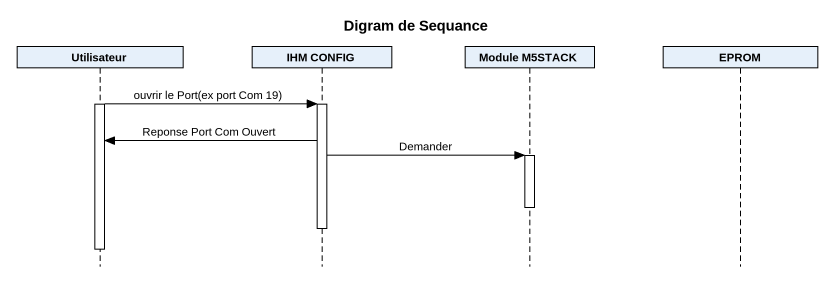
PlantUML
@startuml
title Digram de Sequance
hide footbox
participant Utilisateur
participant "IHM CONFIG" as IHM_CONFIG
participant "Module M5STACK" as Module_M5STACK
participant EPROM

activate Utilisateur
Utilisateur -> IHM_CONFIG : ouvrir le Port(ex port Com 19)
activate IHM_CONFIG
IHM_CONFIG -> Utilisateur : Reponse Port Com Ouvert
IHM_CONFIG -> Module_M5STACK : Demander
activate Module_M5STACK
deactivate Module_M5STACK
deactivate IHM_CONFIG
deactivate Utilisateur
@enduml
